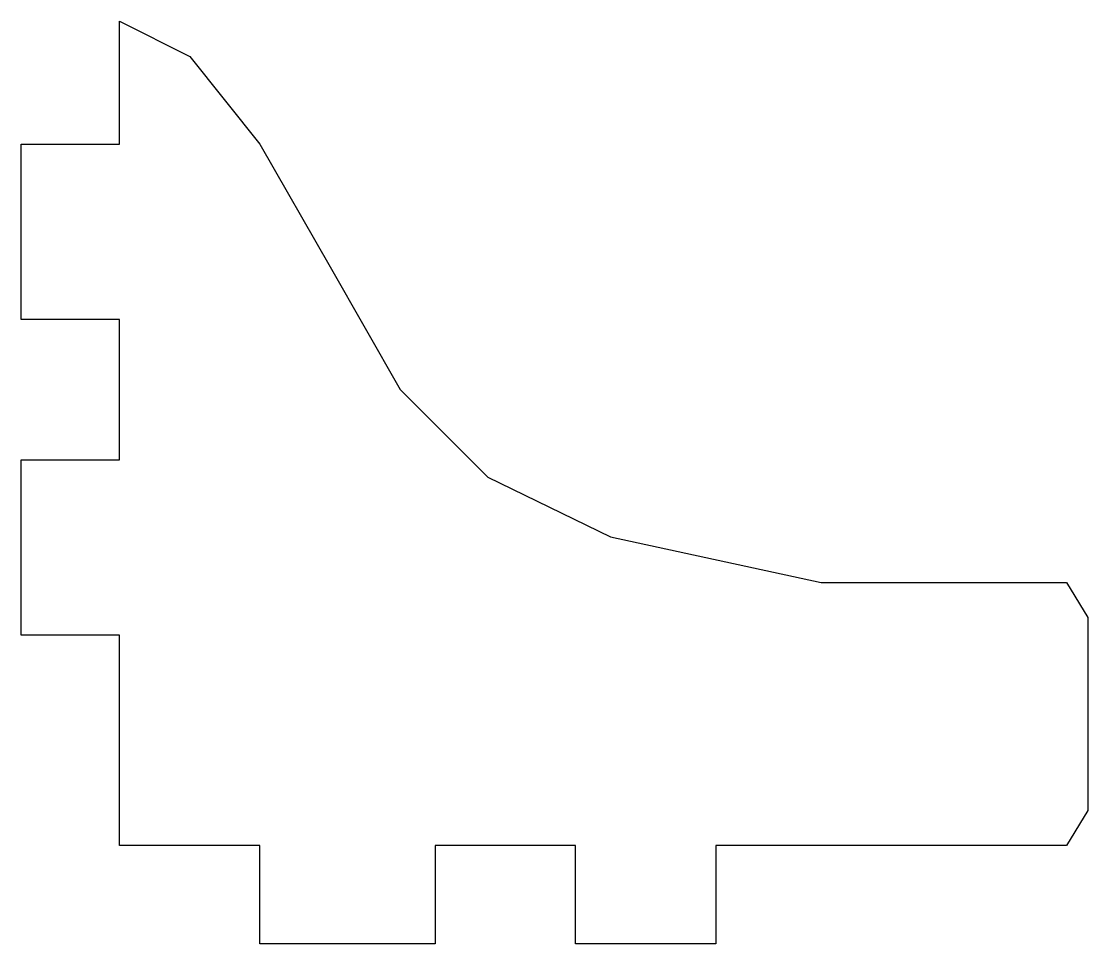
# Model space of a CAD drawing. Header units: millimetres. Extents: x -2.8 to 27.6, y -14.8 to 11.5.
import ezdxf

# ---------------------------------------------------------------- set-up
doc = ezdxf.new("R2010")
doc.units = ezdxf.units.MM

msp = doc.modelspace()

# ---------------------------------------------------------------- linework, layer by layer
msp.add_lwpolyline([(0, -1), (0, 3), (-2.8, 3), (-2.8, 8), (0, 8), (0, 11.5), (2, 10.5), (4, 8), (6, 4.5), (8, 1), (10.5, -1.5), (14, -3.2), (20, -4.5), (27, -4.5), (27.6, -5.5), (27.6, -11), (27, -12), (17, -12), (17, -14.8), (13, -14.8), (13, -12), (9, -12), (9, -14.8), (4, -14.8), (4, -12), (0, -12), (0, -6), (-2.8, -6), (-2.8, -1)], close=True)

doc.saveas('drawing.dxf')
